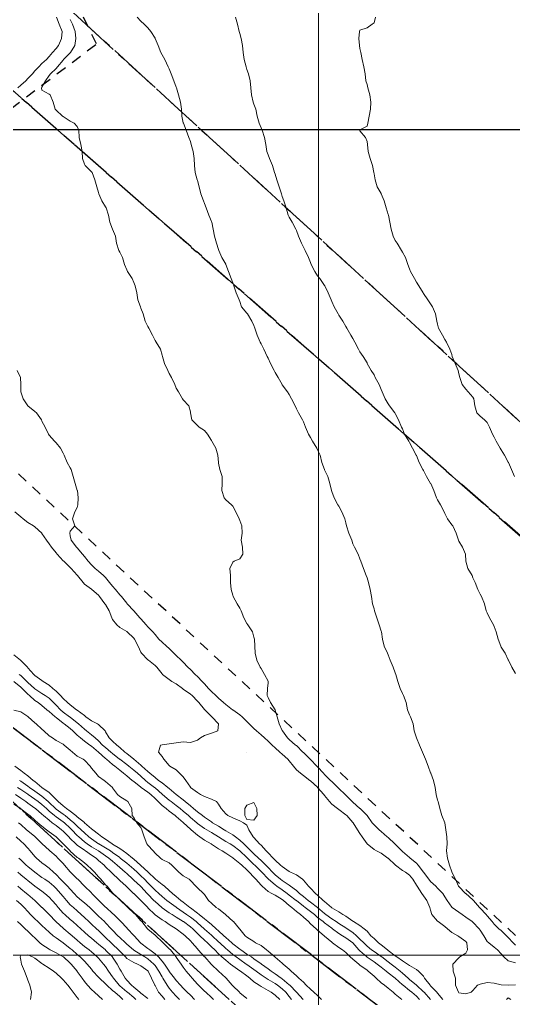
# Model space of a CAD drawing. Header units: centimetres. Extents: x 0 to 642158, y -847 to 649707.
# Drawn here: x 617145.7 to 617180.6, y 620684.3 to 620753.6 of the extents above; entities that cross this region are included whole.
import ezdxf

# ---------------------------------------------------------------- set-up
doc = ezdxf.new("R2010")
doc.units = ezdxf.units.CM
doc.header["$MEASUREMENT"] = 0
doc.linetypes.add('CENTERX2', pattern=[4, 2.5, -0.5, 0.5, -0.5])
doc.linetypes.add('JIS_02_0.7', pattern=[1.35, 0.75, -0.6])
for name, color, linetype, lineweight in [('MEV_grille', 254, 'Continuous', 9), ('WAL_parcellaire agricole', 7, 'JIS_02_0.7', 25), ('WAL_topographie 0.5', 253, 'Continuous', 20)]:
    doc.layers.add(name, color=color, linetype=linetype, lineweight=lineweight)
doc.layers.add('SPW_parcellaire cadastral', color=7, linetype='CENTERX2', lineweight=25, true_color=0xff0542)
picture_1 = doc.add_image_def('image2.png', size_in_pixel=(6614, 11023))

# ---------------------------------------------------------------- blocks, each defined once
blk = doc.blocks.new('*U114')
at = {"layer": 'MEV_grille', "transparency": 33554687}
blk.add_lwpolyline([(-1338.461, 0), (1338.461, 0)], dxfattribs=at)
blk = doc.blocks.new('*U115')
at = {"layer": 'MEV_grille', "color": 0, "linetype": 'ByBlock', "lineweight": -2, "transparency": 16777216}
blk.add_blockref('*U114', (0, -1700), dxfattribs=at)
blk = doc.blocks.new('*U112')
at = {"layer": 'MEV_grille', "transparency": 33554687}
blk.add_lwpolyline([(0, 1825.476), (0, -1825.476)], dxfattribs=at)
blk = doc.blocks.new('*U113')
at = {"layer": 'MEV_grille', "color": 0, "linetype": 'ByBlock', "lineweight": -2, "transparency": 16777216}
blk.add_blockref('*U112', (1800, 0), dxfattribs=at)

msp = doc.modelspace()

# ---------------------------------------------------------------- linework, layer by layer
at = {"layer": 'SPW_parcellaire cadastral'}
for points in [[(617213.247, 620695.675), (617147.503, 620755.863), (617140.812, 620770.786), (617130.163, 620792.958), (617170.734, 620812.237), (617213.247, 620695.675)], [(617217.936, 620684.727), (617113.467, 620776.394), (617107.5, 620781.763), (617113.219, 620784.546), (617147.503, 620755.863), (617213.247, 620695.675), (617217.936, 620684.727)], [(617217.936, 620684.727), (617224.042, 620668.783), (617227.571, 620662.238), (617230.328, 620651.574), (617236.821, 620625.726), (617205.491, 620657.481), (617188.586, 620670.429), (617140.892, 620706.757), (617125.502, 620737.105), (617121.302, 620757.889), (617114.541, 620770.236), (617113.467, 620776.394), (617217.936, 620684.727)], [(617082.838, 620766.859), (617087.463, 620770.389), (617107.011, 620742.951), (617121.344, 620726.604), (617140.892, 620706.757), (617188.586, 620670.429)], [(617082.838, 620766.859), (617087.915, 620758.877), (617126.08, 620714.089), (617140.94, 620702.104), (617180.2, 620666.244), (617198.721, 620649.645), (617202.743, 620647.528), (617211.738, 620638.85), (617219.57, 620629.325), (617224.544, 620619.8), (617242.443, 620568.633), (617131.683, 620480.394), (616973.114, 620705.004), (617082.838, 620766.859)], [(617180.2, 620666.244), (617140.94, 620702.104), (617126.08, 620714.089), (617087.915, 620758.877), (617082.838, 620766.859)]]:
    msp.add_lwpolyline(points, dxfattribs=at)
at = {"layer": 'WAL_parcellaire agricole'}
msp.add_lwpolyline([(617130.603, 620794.186), (617172.378, 620812.662), (617207.015, 620716.042), (617222.894, 620674.67), (617235.398, 620640.421), (617232.649, 620638.421), (617217.147, 620653.669), (617191.644, 620678.666), (617129.988, 620735.908), (617151.108, 620751.855), (617130.603, 620794.186)], dxfattribs=at)
at = {"layer": 'WAL_topographie 0.5'}
for points in [[(617148.273, 620753.75), (617148.47, 620753.25), (617148.676, 620752.75), (617148.639, 620752.25), (617148.407, 620751.75), (617148.25, 620751.546), (617148.003, 620751.25), (617147.75, 620750.964), (617147.56, 620750.75), (617147.25, 620750.463), (617147.026, 620750.25), (617146.75, 620749.961), (617146.571, 620749.75), (617146.25, 620749.419), (617146.114, 620749.25), (617145.75, 620748.942), (617145.544, 620748.75)], [(617149.25, 620753.596), (617149.42, 620753.25), (617149.586, 620752.75), (617149.638, 620752.25), (617149.58, 620751.75), (617149.272, 620751.25), (617149.25, 620751.226), (617148.776, 620750.75), (617148.75, 620750.717), (617148.35, 620750.25), (617148.25, 620750.127), (617147.85, 620749.75), (617147.75, 620749.614), (617147.499, 620749.25), (617147.25, 620748.797), (617147.21, 620748.75), (617147.25, 620748.589), (617147.75, 620748.304), (617147.823, 620748.25), (617148.043, 620747.75), (617148.187, 620747.25), (617148.25, 620747.176), (617148.71, 620746.75), (617148.75, 620746.726), (617149.25, 620746.39), (617149.53, 620746.25), (617149.75, 620746.011), (617149.857, 620745.75), (617149.887, 620745.25), (617149.991, 620744.75), (617150.099, 620744.25), (617150.125, 620743.75), (617150.25, 620743.344), (617150.298, 620743.25), (617150.75, 620742.813), (617150.798, 620742.75), (617150.99, 620742.25), (617151.125, 620741.75), (617151.25, 620741.35), (617151.281, 620741.25), (617151.495, 620740.75), (617151.75, 620740.331), (617151.792, 620740.25), (617151.963, 620739.75), (617152.041, 620739.25), (617152.25, 620738.75), (617152.25, 620738.75), (617152.444, 620738.25), (617152.53, 620737.75), (617152.693, 620737.25), (617152.75, 620737.119), (617152.939, 620736.75), (617153.08, 620736.25), (617153.25, 620735.869), (617153.308, 620735.75), (617153.62, 620735.25), (617153.75, 620734.977), (617153.854, 620734.75), (617153.964, 620734.25), (617154.042, 620733.75), (617154.224, 620733.25), (617154.25, 620733.167), (617154.406, 620732.75), (617154.558, 620732.25), (617154.75, 620731.855), (617154.811, 620731.75), (617155.067, 620731.25), (617155.25, 620730.87), (617155.323, 620730.75), (617155.645, 620730.25), (617155.75, 620729.841), (617155.775, 620729.75), (617155.91, 620729.25), (617156.15, 620728.75), (617156.25, 620728.55), (617156.417, 620728.25), (617156.652, 620727.75), (617156.75, 620727.5), (617156.917, 620727.25), (617157.202, 620726.75), (617157.25, 620726.667), (617157.635, 620726.25), (617157.75, 620725.821), (617157.766, 620725.75), (617157.855, 620725.25), (617158.25, 620724.855), (617158.383, 620724.75), (617158.75, 620724.511), (617158.957, 620724.25), (617159.25, 620723.803), (617159.277, 620723.75), (617159.544, 620723.25), (617159.685, 620722.75), (617159.731, 620722.25), (617159.75, 620722.194), (617159.845, 620721.75), (617160.009, 620721.25), (617160.011, 620720.75), (617159.972, 620720.25), (617160.136, 620719.75), (617160.25, 620719.59), (617160.655, 620719.25), (617160.75, 620719.145), (617160.971, 620718.75), (617161.208, 620718.25), (617161.25, 620718.143), (617161.399, 620717.75), (617161.427, 620717.25), (617161.347, 620716.75), (617161.433, 620716.25), (617161.462, 620715.75), (617161.25, 620715.432), (617160.85, 620715.25), (617160.75, 620715.187), (617160.544, 620714.75), (617160.593, 620714.25), (617160.6, 620713.75), (617160.637, 620713.25), (617160.75, 620712.85), (617160.788, 620712.75), (617161.053, 620712.25), (617161.25, 620711.938), (617161.346, 620711.75), (617161.538, 620711.25), (617161.75, 620710.843), (617161.806, 620710.75), (617162.138, 620710.25), (617162.25, 620709.875), (617162.283, 620709.75), (617162.304, 620709.25), (617162.324, 620708.75), (617162.453, 620708.25), (617162.689, 620707.75), (617162.75, 620707.655), (617162.986, 620707.25), (617163.25, 620706.775), (617163.263, 620706.75), (617163.25, 620706.65), (617163.2, 620706.25), (617163.175, 620705.75), (617163.25, 620705.619), (617163.41, 620705.25), (617163.739, 620704.75), (617163.75, 620704.717), (617163.89, 620704.25), (617164.028, 620703.75), (617164.25, 620703.288), (617164.263, 620703.25), (617164.617, 620702.75), (617164.75, 620702.635), (617165.199, 620702.25), (617165.25, 620702.212), (617165.712, 620701.75), (617165.75, 620701.712), (617166.219, 620701.25), (617166.25, 620701.224), (617166.698, 620700.75), (617166.75, 620700.697), (617167.165, 620700.25), (617167.25, 620700.174), (617167.674, 620699.75), (617167.75, 620699.675), (617168.179, 620699.25), (617168.25, 620699.179), (617168.698, 620698.75), (617168.75, 620698.703), (617169.203, 620698.25), (617169.25, 620698.209), (617169.75, 620697.768), (617169.77, 620697.75), (617170.25, 620697.257), (617170.255, 620697.25), (617170.623, 620696.75), (617170.75, 620696.597), (617171.111, 620696.25), (617171.25, 620696.133), (617171.686, 620695.75), (617171.75, 620695.695), (617172.227, 620695.25), (617172.25, 620695.229), (617172.723, 620694.75), (617172.75, 620694.724), (617173.25, 620694.297), (617173.305, 620694.25), (617173.75, 620693.883), (617173.871, 620693.75), (617174.25, 620693.262), (617174.259, 620693.25), (617174.62, 620692.75), (617174.75, 620692.584), (617175.121, 620692.25), (617175.25, 620692.127), (617175.605, 620691.75), (617175.75, 620691.515), (617175.922, 620691.25), (617176.25, 620690.767), (617176.27, 620690.75), (617176.75, 620690.411), (617176.98, 620690.25), (617177.25, 620690.071), (617177.683, 620689.75), (617177.75, 620689.702), (617178.179, 620689.25), (617178.25, 620689.153), (617178.507, 620688.75), (617178.75, 620688.356), (617178.873, 620688.25), (617179.25, 620687.937), (617179.473, 620687.75), (617179.75, 620687.463), (617179.926, 620687.25), (617180.25, 620686.97), (617180.75, 620686.84)], [(617153.99, 620753.75), (617154.25, 620753.472), (617154.477, 620753.25), (617154.75, 620752.995), (617154.942, 620752.75), (617155.25, 620752.276), (617155.265, 620752.25), (617155.479, 620751.75), (617155.659, 620751.25), (617155.75, 620751.083), (617155.932, 620750.75), (617156.19, 620750.25), (617156.25, 620750.103), (617156.386, 620749.75), (617156.579, 620749.25), (617156.75, 620748.797), (617156.765, 620748.75), (617156.905, 620748.25), (617157.052, 620747.75), (617157.129, 620747.25), (617157.157, 620746.75), (617157.25, 620746.279), (617157.256, 620746.25), (617157.448, 620745.75), (617157.635, 620745.25), (617157.75, 620744.964), (617157.802, 620744.75), (617157.956, 620744.25), (617158.026, 620743.75), (617158.038, 620743.25), (617158.101, 620742.75), (617158.234, 620742.25), (617158.25, 620742.202), (617158.369, 620741.75), (617158.484, 620741.25), (617158.676, 620740.75), (617158.75, 620740.573), (617158.866, 620740.25), (617159.056, 620739.75), (617159.25, 620739.298), (617159.269, 620739.25), (617159.355, 620738.75), (617159.447, 620738.25), (617159.595, 620737.75), (617159.75, 620737.31), (617159.77, 620737.25), (617159.986, 620736.75), (617160.25, 620736.275), (617160.263, 620736.25), (617160.443, 620735.75), (617160.648, 620735.25), (617160.75, 620734.964), (617160.826, 620734.75), (617160.985, 620734.25), (617161.205, 620733.75), (617161.25, 620733.625), (617161.372, 620733.25), (617161.75, 620732.81), (617161.786, 620732.75), (617162.099, 620732.25), (617162.25, 620731.927), (617162.316, 620731.75), (617162.488, 620731.25), (617162.694, 620730.75), (617162.75, 620730.639), (617162.95, 620730.25), (617163.19, 620729.75), (617163.25, 620729.632), (617163.421, 620729.25), (617163.67, 620728.75), (617163.75, 620728.615), (617163.958, 620728.25), (617164.244, 620727.75), (617164.25, 620727.74), (617164.623, 620727.25), (617164.75, 620727.05), (617164.906, 620726.75), (617165.163, 620726.25), (617165.25, 620726.04), (617165.391, 620725.75), (617165.677, 620725.25), (617165.75, 620725.107), (617165.899, 620724.75), (617166.105, 620724.25), (617166.25, 620724), (617166.389, 620723.75), (617166.688, 620723.25), (617166.75, 620723.128), (617166.925, 620722.75), (617167.054, 620722.25), (617167.235, 620721.75), (617167.25, 620721.713), (617167.469, 620721.25), (617167.627, 620720.75), (617167.728, 620720.25), (617167.75, 620720.185), (617167.917, 620719.75), (617168.197, 620719.25), (617168.25, 620719.15), (617168.459, 620718.75), (617168.682, 620718.25), (617168.75, 620717.969), (617168.806, 620717.75), (617168.968, 620717.25), (617169.17, 620716.75), (617169.25, 620716.485), (617169.361, 620716.25), (617169.617, 620715.75), (617169.75, 620715.417), (617169.805, 620715.25), (617169.992, 620714.75), (617170.194, 620714.25), (617170.25, 620714.075), (617170.36, 620713.75), (617170.479, 620713.25), (617170.561, 620712.75), (617170.633, 620712.25), (617170.75, 620711.875), (617170.786, 620711.75), (617170.949, 620711.25), (617171.108, 620710.75), (617171.25, 620710.298), (617171.265, 620710.25), (617171.345, 620709.75), (617171.474, 620709.25), (617171.699, 620708.75), (617171.75, 620708.635), (617171.893, 620708.25), (617172.094, 620707.75), (617172.25, 620707.354), (617172.285, 620707.25), (617172.421, 620706.75), (617172.59, 620706.25), (617172.75, 620705.891), (617172.823, 620705.75), (617173.015, 620705.25), (617173.118, 620704.75), (617173.25, 620704.393), (617173.318, 620704.25), (617173.505, 620703.75), (617173.594, 620703.25), (617173.75, 620702.75), (617173.75, 620702.75), (617173.971, 620702.25), (617174.179, 620701.75), (617174.25, 620701.583), (617174.39, 620701.25), (617174.574, 620700.75), (617174.75, 620700.275), (617174.759, 620700.25), (617174.946, 620699.75), (617175.07, 620699.25), (617175.148, 620698.75), (617175.25, 620698.344), (617175.275, 620698.25), (617175.409, 620697.75), (617175.55, 620697.25), (617175.75, 620696.75), (617175.75, 620696.75), (617175.835, 620696.25), (617175.891, 620695.75), (617175.913, 620695.25), (617175.883, 620694.75), (617175.957, 620694.25), (617176.083, 620693.75), (617176.25, 620693.275), (617176.262, 620693.25), (617176.518, 620692.75), (617176.733, 620692.25), (617176.75, 620692.23), (617177.23, 620691.75), (617177.25, 620691.736), (617177.75, 620691.293), (617177.783, 620691.25), (617178.199, 620690.75), (617178.25, 620690.701), (617178.678, 620690.25), (617178.75, 620690.171), (617179.114, 620689.75), (617179.25, 620689.583), (617179.577, 620689.25), (617179.75, 620689.114), (617180.133, 620688.75), (617180.25, 620688.633), (617180.593, 620688.25), (617180.75, 620688.092)], [(617160.934, 620753.75), (617161.083, 620753.25), (617161.212, 620752.75), (617161.25, 620752.592), (617161.348, 620752.25), (617161.437, 620751.75), (617161.482, 620751.25), (617161.556, 620750.75), (617161.689, 620750.25), (617161.75, 620750.054), (617161.856, 620749.75), (617161.975, 620749.25), (617162.024, 620748.75), (617162.071, 620748.25), (617162.203, 620747.75), (617162.25, 620747.605), (617162.376, 620747.25), (617162.482, 620746.75), (617162.62, 620746.25), (617162.75, 620745.921), (617162.825, 620745.75), (617162.997, 620745.25), (617163.087, 620744.75), (617163.169, 620744.25), (617163.25, 620744.008), (617163.346, 620743.75), (617163.552, 620743.25), (617163.709, 620742.75), (617163.75, 620742.632), (617163.875, 620742.25), (617164.04, 620741.75), (617164.191, 620741.25), (617164.25, 620741.074), (617164.368, 620740.75), (617164.526, 620740.25), (617164.68, 620739.75), (617164.75, 620739.604), (617164.943, 620739.25), (617165.205, 620738.75), (617165.25, 620738.65), (617165.411, 620738.25), (617165.617, 620737.75), (617165.75, 620737.472), (617165.862, 620737.25), (617166.099, 620736.75), (617166.25, 620736.382), (617166.31, 620736.25), (617166.555, 620735.75), (617166.75, 620735.448), (617166.912, 620735.25), (617167.25, 620734.772), (617167.263, 620734.75), (617167.51, 620734.25), (617167.705, 620733.75), (617167.75, 620733.637), (617167.921, 620733.25), (617168.201, 620732.75), (617168.25, 620732.667), (617168.537, 620732.25), (617168.75, 620731.868), (617168.812, 620731.75), (617169.117, 620731.25), (617169.25, 620731.007), (617169.384, 620730.75), (617169.642, 620730.25), (617169.75, 620730.066), (617169.985, 620729.75), (617170.25, 620729.285), (617170.269, 620729.25), (617170.556, 620728.75), (617170.75, 620728.433), (617170.836, 620728.25), (617171.1, 620727.75), (617171.25, 620727.404), (617171.316, 620727.25), (617171.533, 620726.75), (617171.75, 620726.391), (617171.842, 620726.25), (617172.212, 620725.75), (617172.25, 620725.7), (617172.471, 620725.25), (617172.684, 620724.75), (617172.75, 620724.621), (617172.912, 620724.25), (617173.207, 620723.75), (617173.25, 620723.667), (617173.458, 620723.25), (617173.74, 620722.75), (617173.75, 620722.731), (617173.945, 620722.25), (617174.208, 620721.75), (617174.25, 620721.686), (617174.465, 620721.25), (617174.75, 620720.761), (617174.756, 620720.75), (617174.975, 620720.25), (617175.167, 620719.75), (617175.25, 620719.602), (617175.449, 620719.25), (617175.699, 620718.75), (617175.75, 620718.639), (617175.937, 620718.25), (617176.25, 620717.838), (617176.315, 620717.75), (617176.551, 620717.25), (617176.717, 620716.75), (617176.75, 620716.676), (617177.014, 620716.25), (617177.224, 620715.75), (617177.25, 620715.25), (617177.25, 620715.25), (617177.394, 620714.75), (617177.684, 620714.25), (617177.75, 620714.076), (617177.894, 620713.75), (617178.095, 620713.25), (617178.25, 620712.923), (617178.346, 620712.75), (617178.574, 620712.25), (617178.693, 620711.75), (617178.75, 620711.591), (617178.913, 620711.25), (617179.2, 620710.75), (617179.25, 620710.625), (617179.394, 620710.25), (617179.542, 620709.75), (617179.714, 620709.25), (617179.75, 620709.184), (617180.02, 620708.75), (617180.25, 620708.283), (617180.268, 620708.25), (617180.509, 620707.75), (617180.75, 620707.302)], [(617170.841, 620753.75), (617170.75, 620753.35), (617170.607, 620753.25), (617170.25, 620753), (617169.75, 620752.833), (617169.728, 620752.75), (617169.683, 620752.25), (617169.716, 620751.75), (617169.75, 620751.528), (617169.807, 620751.25), (617169.9, 620750.75), (617170.024, 620750.25), (617170.115, 620749.75), (617170.177, 620749.25), (617170.25, 620748.977), (617170.303, 620748.75), (617170.458, 620748.25), (617170.524, 620747.75), (617170.495, 620747.25), (617170.406, 620746.75), (617170.306, 620746.25), (617170.25, 620746.05), (617169.75, 620745.783), (617169.734, 620745.75), (617169.75, 620745.708), (617170.143, 620745.25), (617170.25, 620744.95), (617170.279, 620744.75), (617170.326, 620744.25), (617170.484, 620743.75), (617170.631, 620743.25), (617170.739, 620742.75), (617170.75, 620742.679), (617170.831, 620742.25), (617170.966, 620741.75), (617171.25, 620741.273), (617171.26, 620741.25), (617171.464, 620740.75), (617171.615, 620740.25), (617171.75, 620739.783), (617171.761, 620739.75), (617171.869, 620739.25), (617171.948, 620738.75), (617172.1, 620738.25), (617172.25, 620737.94), (617172.375, 620737.75), (617172.694, 620737.25), (617172.75, 620737.136), (617172.968, 620736.75), (617173.132, 620736.25), (617173.25, 620735.954), (617173.337, 620735.75), (617173.607, 620735.25), (617173.75, 620734.993), (617173.91, 620734.75), (617174.221, 620734.25), (617174.25, 620734.209), (617174.554, 620733.75), (617174.75, 620733.475), (617174.879, 620733.25), (617175.086, 620732.75), (617175.198, 620732.25), (617175.25, 620732.031), (617175.314, 620731.75), (617175.589, 620731.25), (617175.75, 620730.94), (617175.872, 620730.75), (617176.11, 620730.25), (617176.25, 620729.875), (617176.288, 620729.75), (617176.492, 620729.25), (617176.7, 620728.75), (617176.75, 620728.516), (617176.818, 620728.25), (617176.987, 620727.75), (617177.25, 620727.424), (617177.42, 620727.25), (617177.75, 620726.853), (617177.807, 620726.75), (617177.877, 620726.25), (617178.022, 620725.75), (617178.25, 620725.531), (617178.571, 620725.25), (617178.75, 620725.062), (617178.926, 620724.75), (617179.127, 620724.25), (617179.25, 620724.039), (617179.391, 620723.75), (617179.674, 620723.25), (617179.75, 620723.128), (617179.971, 620722.75), (617180.25, 620722.272), (617180.262, 620722.25), (617180.467, 620721.75), (617180.685, 620721.25)], [(617145.5, 620728.75), (617145.726, 620728.25), (617145.75, 620727.75), (617145.75, 620727.75), (617145.75, 620727.25), (617145.912, 620726.75), (617146.25, 620726.25), (617146.25, 620726.25), (617146.75, 620725.845), (617146.85, 620725.75), (617147.216, 620725.25), (617147.25, 620725.171), (617147.479, 620724.75), (617147.699, 620724.25), (617147.75, 620724.179), (617148.125, 620723.75), (617148.25, 620723.632), (617148.567, 620723.25), (617148.75, 620722.909), (617148.82, 620722.75), (617149.034, 620722.25), (617149.25, 620721.87), (617149.309, 620721.75), (617149.445, 620721.25), (617149.594, 620720.75), (617149.75, 620720.269), (617149.757, 620720.25), (617149.817, 620719.75), (617149.798, 620719.25), (617149.75, 620719.05), (617149.583, 620718.75), (617149.404, 620718.25), (617149.574, 620717.75), (617149.25, 620717.383), (617149.218, 620717.25), (617149.25, 620717.05), (617149.314, 620716.75), (617149.702, 620716.25), (617149.75, 620716.193), (617150.108, 620715.75), (617150.25, 620715.582), (617150.526, 620715.25), (617150.75, 620714.991), (617151.004, 620714.75), (617151.25, 620714.561), (617151.596, 620714.25), (617151.75, 620714.098), (617152.029, 620713.75), (617152.25, 620713.496), (617152.455, 620713.25), (617152.75, 620712.885), (617152.867, 620712.75), (617153.25, 620712.293), (617153.287, 620712.25), (617153.745, 620711.75), (617153.75, 620711.745), (617154.175, 620711.25), (617154.25, 620711.169), (617154.628, 620710.75), (617154.75, 620710.621), (617155.1, 620710.25), (617155.25, 620710.061), (617155.524, 620709.75), (617155.75, 620709.523), (617156.063, 620709.25), (617156.25, 620709.078), (617156.587, 620708.75), (617156.75, 620708.584), (617157.095, 620708.25), (617157.25, 620708.103), (617157.582, 620707.75), (617157.75, 620707.589), (617158.087, 620707.25), (617158.25, 620707.094), (617158.575, 620706.75), (617158.75, 620706.569), (617159.032, 620706.25), (617159.25, 620706.033), (617159.555, 620705.75), (617159.75, 620705.566), (617160.102, 620705.25), (617160.25, 620705.121), (617160.743, 620704.75), (617160.75, 620704.746), (617161.25, 620704.387), (617161.406, 620704.25), (617161.75, 620703.919), (617161.913, 620703.75), (617162.25, 620703.407), (617162.428, 620703.25), (617162.75, 620702.972), (617163.003, 620702.75), (617163.25, 620702.522), (617163.544, 620702.25), (617163.75, 620702.048), (617164.092, 620701.75), (617164.25, 620701.601), (617164.641, 620701.25), (617164.75, 620701.119), (617165.052, 620700.75), (617165.25, 620700.496), (617165.537, 620700.25), (617165.75, 620700.098), (617166.194, 620699.75), (617166.25, 620699.706), (617166.75, 620699.255), (617166.756, 620699.25), (617167.197, 620698.75), (617167.25, 620698.675), (617167.589, 620698.25), (617167.75, 620698.065), (617168.167, 620697.75), (617168.25, 620697.691), (617168.75, 620697.315), (617168.823, 620697.25), (617169.25, 620696.769), (617169.264, 620696.75), (617169.575, 620696.25), (617169.75, 620695.995), (617169.918, 620695.75), (617170.25, 620695.253), (617170.253, 620695.25), (617170.75, 620694.864), (617170.932, 620694.75), (617171.25, 620694.592), (617171.732, 620694.25), (617171.75, 620694.237), (617172.25, 620693.766), (617172.269, 620693.75), (617172.75, 620693.369), (617172.968, 620693.25), (617173.25, 620693.039), (617173.486, 620692.75), (617173.75, 620692.331), (617173.791, 620692.25), (617174.124, 620691.75), (617174.25, 620691.583), (617174.482, 620691.25), (617174.698, 620690.75), (617174.75, 620690.559), (617174.83, 620690.25), (617175.25, 620689.791), (617175.293, 620689.75), (617175.75, 620689.407), (617175.957, 620689.25), (617176.25, 620688.971), (617176.672, 620688.75), (617176.75, 620688.697), (617177.25, 620688.34), (617177.317, 620688.25), (617177.362, 620687.75), (617177.25, 620687.514), (617176.828, 620687.25), (617176.75, 620687.198), (617176.314, 620686.75), (617176.339, 620686.25), (617176.504, 620685.75), (617176.519, 620685.25), (617176.715, 620684.75), (617176.75, 620684.717), (617177.25, 620684.641), (617177.625, 620684.75), (617177.75, 620684.88), (617178.062, 620685.25), (617178.25, 620685.32), (617178.75, 620685.437), (617179.25, 620685.401), (617179.75, 620685.28), (617180.25, 620685.267), (617180.75, 620685.27)], [(617145.321, 620718.75), (617145.75, 620718.394), (617145.917, 620718.25), (617146.25, 620718.005), (617146.65, 620717.75), (617146.75, 620717.688), (617147.23, 620717.25), (617147.25, 620717.223), (617147.578, 620716.75), (617147.75, 620716.484), (617147.929, 620716.25), (617148.25, 620715.841), (617148.327, 620715.75), (617148.75, 620715.287), (617148.785, 620715.25), (617149.25, 620714.816), (617149.31, 620714.75), (617149.75, 620714.257), (617149.756, 620714.25), (617150.155, 620713.75), (617150.25, 620713.638), (617150.75, 620713.271), (617150.776, 620713.25), (617151.25, 620712.843), (617151.331, 620712.75), (617151.703, 620712.25), (617151.75, 620712.182), (617152.003, 620711.75), (617152.192, 620711.25), (617152.25, 620711.127), (617152.543, 620710.75), (617152.75, 620710.573), (617153.25, 620710.272), (617153.278, 620710.25), (617153.75, 620709.816), (617153.806, 620709.75), (617154.046, 620709.25), (617154.25, 620708.81), (617154.28, 620708.75), (617154.75, 620708.272), (617154.782, 620708.25), (617155.25, 620707.884), (617155.373, 620707.75), (617155.75, 620707.279), (617155.774, 620707.25), (617156.25, 620706.88), (617156.432, 620706.75), (617156.75, 620706.571), (617157.196, 620706.25), (617157.25, 620706.209), (617157.75, 620705.854), (617157.884, 620705.75), (617158.25, 620705.361), (617158.357, 620705.25), (617158.75, 620704.763), (617158.763, 620704.75), (617159.25, 620704.263), (617159.264, 620704.25), (617159.738, 620703.75), (617159.682, 620703.25), (617159.25, 620703.087), (617158.75, 620702.932), (617158.458, 620702.75), (617158.25, 620702.6), (617157.75, 620702.42), (617157.25, 620702.483), (617156.75, 620702.395), (617156.25, 620702.328), (617155.75, 620702.273), (617155.625, 620702.25), (617155.495, 620701.75), (617155.75, 620701.445), (617155.881, 620701.25), (617156.25, 620700.8), (617156.302, 620700.75), (617156.75, 620700.5), (617156.984, 620700.25), (617157.25, 620699.992), (617157.431, 620699.75), (617157.75, 620699.256), (617157.755, 620699.25), (617158.25, 620698.89), (617158.465, 620698.75), (617158.75, 620698.596), (617159.25, 620698.412), (617159.591, 620698.25), (617159.75, 620698.069), (617159.928, 620697.75), (617160.25, 620697.369), (617160.398, 620697.25), (617160.75, 620697.103), (617161.25, 620696.877), (617161.5, 620696.75), (617161.75, 620696.571), (617161.881, 620696.25), (617162.204, 620695.75), (617162.25, 620695.696), (617162.645, 620695.25), (617162.75, 620695.151), (617163.12, 620694.75), (617163.25, 620694.628), (617163.609, 620694.25), (617163.75, 620694.105), (617164.135, 620693.75), (617164.25, 620693.647), (617164.75, 620693.296), (617164.839, 620693.25), (617165.25, 620693.061), (617165.679, 620692.75), (617165.75, 620692.686), (617166.105, 620692.25), (617166.25, 620692.113), (617166.6, 620691.75), (617166.75, 620691.627), (617167.15, 620691.25), (617167.25, 620691.165), (617167.728, 620690.75), (617167.75, 620690.733), (617168.25, 620690.452), (617168.545, 620690.25), (617168.75, 620690.144), (617169.25, 620689.784), (617169.298, 620689.75), (617169.75, 620689.469), (617170.049, 620689.25), (617170.25, 620689.069), (617170.532, 620688.75), (617170.75, 620688.549), (617171.064, 620688.25), (617171.25, 620688.12), (617171.705, 620687.75), (617171.75, 620687.716), (617172.25, 620687.333), (617172.368, 620687.25), (617172.75, 620686.983), (617173.117, 620686.75), (617173.25, 620686.658), (617173.75, 620686.354), (617173.892, 620686.25), (617174.25, 620685.89), (617174.32, 620685.75), (617174.712, 620685.25), (617174.75, 620685.21), (617175.187, 620684.75), (617175.25, 620684.68), (617175.608, 620684.25)], [(617145.25, 620708.619), (617145.727, 620708.25), (617145.75, 620708.234), (617146.22, 620707.75), (617146.25, 620707.717), (617146.67, 620707.25), (617146.75, 620707.174), (617147.25, 620706.811), (617147.327, 620706.75), (617147.75, 620706.487), (617148.008, 620706.25), (617148.25, 620706.053), (617148.567, 620705.75), (617148.75, 620705.551), (617149.062, 620705.25), (617149.25, 620705.091), (617149.698, 620704.75), (617149.75, 620704.716), (617150.25, 620704.336), (617150.36, 620704.25), (617150.75, 620703.954), (617151.18, 620703.75), (617151.25, 620703.711), (617151.709, 620703.25), (617151.75, 620703.193), (617151.999, 620702.75), (617152.25, 620702.512), (617152.537, 620702.25), (617152.75, 620702.078), (617153.112, 620701.75), (617153.25, 620701.646), (617153.744, 620701.25), (617153.75, 620701.245), (617154.25, 620700.817), (617154.324, 620700.75), (617154.75, 620700.379), (617154.893, 620700.25), (617155.25, 620699.946), (617155.506, 620699.75), (617155.75, 620699.573), (617156.152, 620699.25), (617156.25, 620699.166), (617156.75, 620698.754), (617156.754, 620698.75), (617157.25, 620698.366), (617157.387, 620698.25), (617157.75, 620697.934), (617157.96, 620697.75), (617158.25, 620697.51), (617158.602, 620697.25), (617158.75, 620697.146), (617159.25, 620696.806), (617159.326, 620696.75), (617159.75, 620696.496), (617160.142, 620696.25), (617160.25, 620696.184), (617160.75, 620695.888), (617160.938, 620695.75), (617161.25, 620695.526), (617161.532, 620695.25), (617161.75, 620695.042), (617162.038, 620694.75), (617162.25, 620694.542), (617162.569, 620694.25), (617162.75, 620694.082), (617163.092, 620693.75), (617163.25, 620693.586), (617163.571, 620693.25), (617163.75, 620693.072), (617164.128, 620692.75), (617164.25, 620692.66), (617164.75, 620692.322), (617164.847, 620692.25), (617165.25, 620691.952), (617165.477, 620691.75), (617165.75, 620691.531), (617166.095, 620691.25), (617166.25, 620691.137), (617166.743, 620690.75), (617166.75, 620690.744), (617167.25, 620690.332), (617167.348, 620690.25), (617167.75, 620689.952), (617168.059, 620689.75), (617168.25, 620689.62), (617168.75, 620689.314), (617168.844, 620689.25), (617169.25, 620688.98), (617169.518, 620688.75), (617169.75, 620688.522), (617170.015, 620688.25), (617170.25, 620688.006), (617170.577, 620687.75), (617170.75, 620687.63), (617171.25, 620687.293), (617171.306, 620687.25), (617171.75, 620686.914), (617171.954, 620686.75), (617172.25, 620686.518), (617172.587, 620686.25), (617172.75, 620686.111), (617173.156, 620685.75), (617173.25, 620685.667), (617173.75, 620685.251), (617173.751, 620685.25), (617174.25, 620684.788), (617174.286, 620684.75), (617174.732, 620684.25)], [(617145.628, 620707.25), (617145.75, 620707.157), (617146.166, 620706.75), (617146.25, 620706.667), (617146.721, 620706.25), (617146.75, 620706.224), (617147.25, 620705.905), (617147.486, 620705.75), (617147.75, 620705.562), (617148.075, 620705.25), (617148.25, 620705.069), (617148.554, 620704.75), (617148.75, 620704.578), (617149.195, 620704.25), (617149.25, 620704.211), (617149.75, 620703.83), (617149.841, 620703.75), (617150.25, 620703.378), (617150.408, 620703.25), (617150.75, 620702.976), (617151.004, 620702.75), (617151.25, 620702.537), (617151.539, 620702.25), (617151.75, 620702.064), (617152.126, 620701.75), (617152.25, 620701.643), (617152.735, 620701.25), (617152.75, 620701.238), (617153.25, 620700.87), (617153.403, 620700.75), (617153.75, 620700.475), (617154.013, 620700.25), (617154.25, 620700.045), (617154.574, 620699.75), (617154.75, 620699.605), (617155.214, 620699.25), (617155.25, 620699.222), (617155.75, 620698.778), (617155.781, 620698.75), (617156.25, 620698.349), (617156.382, 620698.25), (617156.75, 620697.978), (617157.026, 620697.75), (617157.25, 620697.561), (617157.606, 620697.25), (617157.75, 620697.125), (617158.201, 620696.75), (617158.25, 620696.706), (617158.75, 620696.345), (617158.907, 620696.25), (617159.25, 620696.05), (617159.75, 620695.751), (617159.751, 620695.75), (617160.25, 620695.432), (617160.557, 620695.25), (617160.75, 620695.128), (617161.25, 620694.752), (617161.252, 620694.75), (617161.75, 620694.292), (617161.793, 620694.25), (617162.25, 620693.801), (617162.305, 620693.75), (617162.75, 620693.298), (617162.796, 620693.25), (617163.25, 620692.775), (617163.275, 620692.75), (617163.75, 620692.347), (617163.88, 620692.25), (617164.25, 620692.004), (617164.602, 620691.75), (617164.75, 620691.635), (617165.234, 620691.25), (617165.25, 620691.237), (617165.75, 620690.85), (617165.884, 620690.75), (617166.25, 620690.466), (617166.525, 620690.25), (617166.75, 620690.054), (617167.138, 620689.75), (617167.25, 620689.657), (617167.75, 620689.282), (617167.798, 620689.25), (617168.25, 620688.909), (617168.521, 620688.75), (617168.75, 620688.608), (617169.25, 620688.25), (617169.25, 620688.25), (617169.683, 620687.75), (617169.75, 620687.678), (617170.229, 620687.25), (617170.25, 620687.234), (617170.75, 620686.896), (617170.962, 620686.75), (617171.25, 620686.528), (617171.614, 620686.25), (617171.75, 620686.138), (617172.244, 620685.75), (617172.25, 620685.745), (617172.75, 620685.291), (617172.797, 620685.25), (617173.25, 620684.888), (617173.427, 620684.75), (617173.75, 620684.471), (617173.957, 620684.25)], [(617145.255, 620706.75), (617145.75, 620706.353), (617145.855, 620706.25), (617146.25, 620705.846), (617146.358, 620705.75), (617146.75, 620705.409), (617146.984, 620705.25), (617147.25, 620705.037), (617147.59, 620704.75), (617147.75, 620704.616), (617148.173, 620704.25), (617148.25, 620704.187), (617148.75, 620703.8), (617148.821, 620703.75), (617149.25, 620703.41), (617149.433, 620703.25), (617149.75, 620702.952), (617149.98, 620702.75), (617150.25, 620702.527), (617150.632, 620702.25), (617150.75, 620702.163), (617151.239, 620701.75), (617151.25, 620701.74), (617151.75, 620701.298), (617151.806, 620701.25), (617152.25, 620700.866), (617152.4, 620700.75), (617152.75, 620700.461), (617153.025, 620700.25), (617153.25, 620700.057), (617153.64, 620699.75), (617153.75, 620699.659), (617154.25, 620699.262), (617154.265, 620699.25), (617154.75, 620698.905), (617154.956, 620698.75), (617155.25, 620698.474), (617155.469, 620698.25), (617155.75, 620697.973), (617156.039, 620697.75), (617156.25, 620697.578), (617156.676, 620697.25), (617156.75, 620697.184), (617157.25, 620696.759), (617157.261, 620696.75), (617157.75, 620696.304), (617157.812, 620696.25), (617158.25, 620695.868), (617158.426, 620695.75), (617158.75, 620695.516), (617159.21, 620695.25), (617159.25, 620695.224), (617159.75, 620694.902), (617160.006, 620694.75), (617160.25, 620694.588), (617160.75, 620694.263), (617160.767, 620694.25), (617161.25, 620693.869), (617161.383, 620693.75), (617161.75, 620693.419), (617161.919, 620693.25), (617162.25, 620692.901), (617162.385, 620692.75), (617162.75, 620692.329), (617162.831, 620692.25), (617163.25, 620691.894), (617163.515, 620691.75), (617163.75, 620691.628), (617164.25, 620691.323), (617164.346, 620691.25), (617164.75, 620690.899), (617164.938, 620690.75), (617165.25, 620690.476), (617165.548, 620690.25), (617165.75, 620690.067), (617166.105, 620689.75), (617166.25, 620689.605), (617166.641, 620689.25), (617166.75, 620689.146), (617167.221, 620688.75), (617167.25, 620688.722), (617167.75, 620688.296), (617167.818, 620688.25), (617168.25, 620687.926), (617168.523, 620687.75), (617168.75, 620687.561), (617169.066, 620687.25), (617169.25, 620687.084), (617169.662, 620686.75), (617169.75, 620686.677), (617170.25, 620686.312), (617170.339, 620686.25), (617170.75, 620685.881), (617170.906, 620685.75), (617171.25, 620685.428), (617171.478, 620685.25), (617171.75, 620685.035), (617172.105, 620684.75), (617172.25, 620684.625), (617172.725, 620684.25)], [(617145.25, 620704.715), (617145.75, 620704.599), (617146.25, 620704.26), (617146.261, 620704.25), (617146.75, 620703.81), (617146.835, 620703.75), (617147.25, 620703.367), (617147.388, 620703.25), (617147.75, 620702.899), (617147.983, 620702.75), (617148.25, 620702.576), (617148.75, 620702.305), (617148.82, 620702.25), (617149.25, 620701.873), (617149.402, 620701.75), (617149.75, 620701.464), (617150.157, 620701.25), (617150.25, 620701.179), (617150.662, 620700.75), (617150.75, 620700.615), (617151.052, 620700.25), (617151.25, 620700.014), (617151.65, 620699.75), (617151.75, 620699.658), (617152.234, 620699.25), (617152.25, 620699.208), (617152.594, 620698.75), (617152.75, 620698.611), (617153.25, 620698.302), (617153.328, 620698.25), (617153.617, 620697.75), (617153.625, 620697.25), (617153.75, 620697.114), (617153.972, 620696.75), (617154.25, 620696.417), (617154.318, 620696.25), (617154.481, 620695.75), (617154.669, 620695.25), (617154.75, 620695.154), (617155.112, 620694.75), (617155.25, 620694.606), (617155.627, 620694.25), (617155.75, 620694.148), (617156.25, 620693.913), (617156.439, 620693.75), (617156.75, 620693.431), (617156.931, 620693.25), (617157.25, 620693), (617157.661, 620692.75), (617157.75, 620692.669), (617158.144, 620692.25), (617158.25, 620692.15), (617158.674, 620691.75), (617158.75, 620691.681), (617159.037, 620691.25), (617159.25, 620691.058), (617159.58, 620690.75), (617159.75, 620690.656), (617160.232, 620690.25), (617160.25, 620690.236), (617160.75, 620689.791), (617160.792, 620689.75), (617161.221, 620689.25), (617161.25, 620689.218), (617161.625, 620688.75), (617161.75, 620688.649), (617162.25, 620688.338), (617162.37, 620688.25), (617162.75, 620688.071), (617163.139, 620687.75), (617163.25, 620687.668), (617163.737, 620687.25), (617163.75, 620687.241), (617164.25, 620686.813), (617164.311, 620686.75), (617164.75, 620686.381), (617164.877, 620686.25), (617165.25, 620685.915), (617165.418, 620685.75), (617165.75, 620685.457), (617165.955, 620685.25), (617166.25, 620684.981), (617166.487, 620684.75), (617166.75, 620684.527), (617167.028, 620684.25)], [(617161.75, 620701.75), (617161.75, 620701.75), (617161.75, 620701.75), (617161.75, 620701.75), (617161.75, 620701.75)], [(617145.325, 620700.75), (617145.75, 620700.436), (617145.98, 620700.25), (617146.25, 620700.06), (617146.637, 620699.75), (617146.75, 620699.668), (617147.234, 620699.25), (617147.25, 620699.239), (617147.75, 620698.887), (617147.894, 620698.75), (617148.25, 620698.386), (617148.383, 620698.25), (617148.75, 620697.951), (617148.996, 620697.75), (617149.25, 620697.577), (617149.649, 620697.25), (617149.75, 620697.168), (617150.25, 620696.756), (617150.257, 620696.75), (617150.75, 620696.327), (617150.845, 620696.25), (617151.25, 620695.946), (617151.486, 620695.75), (617151.75, 620695.584), (617152.212, 620695.25), (617152.25, 620695.227), (617152.75, 620694.919), (617152.994, 620694.75), (617153.25, 620694.579), (617153.665, 620694.25), (617153.75, 620694.182), (617154.223, 620693.75), (617154.25, 620693.726), (617154.75, 620693.269), (617154.77, 620693.25), (617155.25, 620692.785), (617155.29, 620692.75), (617155.75, 620692.384), (617155.91, 620692.25), (617156.25, 620691.958), (617156.475, 620691.75), (617156.75, 620691.529), (617157.078, 620691.25), (617157.25, 620691.118), (617157.709, 620690.75), (617157.75, 620690.722), (617158.25, 620690.35), (617158.369, 620690.25), (617158.75, 620689.944), (617158.996, 620689.75), (617159.25, 620689.541), (617159.574, 620689.25), (617159.75, 620689.093), (617160.118, 620688.75), (617160.25, 620688.628), (617160.68, 620688.25), (617160.75, 620688.191), (617161.25, 620687.798), (617161.315, 620687.75), (617161.75, 620687.456), (617162.065, 620687.25), (617162.25, 620687.129), (617162.75, 620686.773), (617162.78, 620686.75), (617163.25, 620686.42), (617163.475, 620686.25), (617163.75, 620686.065), (617164.177, 620685.75), (617164.25, 620685.7), (617164.75, 620685.277), (617164.78, 620685.25), (617165.25, 620684.758), (617165.258, 620684.75), (617165.724, 620684.25)], [(617145.526, 620699.25), (617145.75, 620699.101), (617146.25, 620698.77), (617146.278, 620698.75), (617146.75, 620698.424), (617146.99, 620698.25), (617147.25, 620698.038), (617147.559, 620697.75), (617147.75, 620697.577), (617148.146, 620697.25), (617148.25, 620697.169), (617148.75, 620696.815), (617148.833, 620696.75), (617149.25, 620696.365), (617149.37, 620696.25), (617149.75, 620695.856), (617149.853, 620695.75), (617150.25, 620695.39), (617150.437, 620695.25), (617150.75, 620695.048), (617151.25, 620694.754), (617151.256, 620694.75), (617151.75, 620694.417), (617151.989, 620694.25), (617152.25, 620694.021), (617152.577, 620693.75), (617152.75, 620693.59), (617153.142, 620693.25), (617153.25, 620693.148), (617153.689, 620692.75), (617153.75, 620692.694), (617154.225, 620692.25), (617154.25, 620692.226), (617154.699, 620691.75), (617154.75, 620691.696), (617155.173, 620691.25), (617155.25, 620691.17), (617155.73, 620690.75), (617155.75, 620690.733), (617156.25, 620690.384), (617156.452, 620690.25), (617156.75, 620690.061), (617157.25, 620689.764), (617157.271, 620689.75), (617157.75, 620689.395), (617157.914, 620689.25), (617158.25, 620688.914), (617158.425, 620688.75), (617158.75, 620688.429), (617158.956, 620688.25), (617159.25, 620687.97), (617159.477, 620687.75), (617159.75, 620687.481), (617159.987, 620687.25), (617160.25, 620687.015), (617160.594, 620686.75), (617160.75, 620686.624), (617161.25, 620686.276), (617161.288, 620686.25), (617161.75, 620685.908), (617161.95, 620685.75), (617162.25, 620685.501), (617162.622, 620685.25), (617162.75, 620685.164), (617163.25, 620684.879), (617163.472, 620684.75), (617163.75, 620684.553), (617164.079, 620684.25)], [(617145.653, 620699.75), (617145.75, 620699.685), (617146.25, 620699.344), (617146.372, 620699.25), (617146.75, 620698.988), (617147.074, 620698.75), (617147.25, 620698.623), (617147.678, 620698.25), (617147.75, 620698.182), (617148.206, 620697.75), (617148.25, 620697.713), (617148.75, 620697.349), (617148.884, 620697.25), (617149.25, 620696.966), (617149.505, 620696.75), (617149.75, 620696.515), (617150.031, 620696.25), (617150.25, 620696.025), (617150.553, 620695.75), (617150.75, 620695.601), (617151.25, 620695.264), (617151.27, 620695.25), (617151.75, 620694.973), (617152.099, 620694.75), (617152.25, 620694.644), (617152.75, 620694.278), (617152.789, 620694.25), (617153.25, 620693.889), (617153.418, 620693.75), (617153.75, 620693.457), (617153.979, 620693.25), (617154.25, 620692.997), (617154.499, 620692.75), (617154.75, 620692.486), (617154.986, 620692.25), (617155.25, 620691.979), (617155.51, 620691.75), (617155.75, 620691.528), (617156.086, 620691.25), (617156.25, 620691.128), (617156.75, 620690.764), (617156.769, 620690.75), (617157.25, 620690.411), (617157.482, 620690.25), (617157.75, 620690.073), (617158.159, 620689.75), (617158.25, 620689.669), (617158.721, 620689.25), (617158.75, 620689.223), (617159.25, 620688.79), (617159.294, 620688.75), (617159.75, 620688.333), (617159.839, 620688.25), (617160.25, 620687.85), (617160.368, 620687.75), (617160.75, 620687.431), (617160.997, 620687.25), (617161.25, 620687.065), (617161.707, 620686.75), (617161.75, 620686.72), (617162.25, 620686.359), (617162.403, 620686.25), (617162.75, 620685.99), (617163.111, 620685.75), (617163.25, 620685.664), (617163.75, 620685.363), (617163.911, 620685.25), (617164.25, 620684.987), (617164.497, 620684.75), (617164.75, 620684.456), (617164.918, 620684.25)], [(617145.369, 620698.75), (617145.75, 620698.486), (617146.104, 620698.25), (617146.25, 620698.145), (617146.75, 620697.781), (617146.788, 620697.75), (617147.25, 620697.351), (617147.363, 620697.25), (617147.75, 620696.921), (617147.981, 620696.75), (617148.25, 620696.548), (617148.632, 620696.25), (617148.75, 620696.145), (617149.142, 620695.75), (617149.25, 620695.64), (617149.648, 620695.25), (617149.75, 620695.159), (617150.25, 620694.797), (617150.328, 620694.75), (617150.75, 620694.463), (617151.072, 620694.25), (617151.25, 620694.089), (617151.641, 620693.75), (617151.75, 620693.639), (617152.151, 620693.25), (617152.25, 620693.151), (617152.666, 620692.75), (617152.75, 620692.667), (617153.2, 620692.25), (617153.25, 620692.203), (617153.735, 620691.75), (617153.75, 620691.734), (617154.244, 620691.25), (617154.25, 620691.244), (617154.738, 620690.75), (617154.75, 620690.738), (617155.235, 620690.25), (617155.25, 620690.236), (617155.75, 620689.871), (617155.955, 620689.75), (617156.25, 620689.56), (617156.748, 620689.25), (617156.75, 620689.248), (617157.25, 620688.871), (617157.39, 620688.75), (617157.75, 620688.384), (617157.873, 620688.25), (617158.25, 620687.816), (617158.312, 620687.75), (617158.75, 620687.262), (617158.762, 620687.25), (617159.225, 620686.75), (617159.25, 620686.722), (617159.75, 620686.252), (617159.752, 620686.25), (617160.25, 620685.778), (617160.282, 620685.75), (617160.718, 620685.25), (617160.75, 620685.205), (617161.231, 620684.75), (617161.25, 620684.723), (617161.75, 620684.301)], [(617145.25, 620698.068), (617145.743, 620697.75), (617145.75, 620697.745), (617146.25, 620697.357), (617146.382, 620697.25), (617146.75, 620696.927), (617146.962, 620696.75), (617147.25, 620696.506), (617147.575, 620696.25), (617147.75, 620696.106), (617148.243, 620695.75), (617148.25, 620695.744), (617148.75, 620695.252), (617148.752, 620695.25), (617149.244, 620694.75), (617149.25, 620694.744), (617149.75, 620694.301), (617149.826, 620694.25), (617150.25, 620693.902), (617150.439, 620693.75), (617150.75, 620693.463), (617150.955, 620693.25), (617151.25, 620692.932), (617151.42, 620692.75), (617151.75, 620692.367), (617151.858, 620692.25), (617152.25, 620691.787), (617152.287, 620691.75), (617152.75, 620691.306), (617152.806, 620691.25), (617153.25, 620690.82), (617153.323, 620690.75), (617153.75, 620690.361), (617153.87, 620690.25), (617154.25, 620689.815), (617154.306, 620689.75), (617154.724, 620689.25), (617154.75, 620689.221), (617155.25, 620688.798), (617155.31, 620688.75), (617155.75, 620688.313), (617155.819, 620688.25), (617156.25, 620687.837), (617156.337, 620687.75), (617156.737, 620687.25), (617156.75, 620687.231), (617157.099, 620686.75), (617157.25, 620686.537), (617157.447, 620686.25), (617157.75, 620685.894), (617157.868, 620685.75), (617158.25, 620685.325), (617158.32, 620685.25), (617158.75, 620684.829), (617158.834, 620684.75), (617159.25, 620684.383), (617159.378, 620684.25)], [(617162.479, 620697.25), (617162.25, 620696.935), (617161.75, 620696.984), (617161.611, 620697.25), (617161.608, 620697.75), (617161.75, 620697.994), (617162.25, 620698.187), (617162.449, 620697.75), (617162.479, 620697.25)], [(617145.595, 620696.75), (617145.75, 620696.615), (617146.153, 620696.25), (617146.25, 620696.173), (617146.75, 620695.774), (617146.777, 620695.75), (617147.25, 620695.27), (617147.274, 620695.25), (617147.75, 620694.799), (617147.804, 620694.75), (617148.25, 620694.377), (617148.379, 620694.25), (617148.75, 620693.866), (617148.849, 620693.75), (617149.25, 620693.264), (617149.265, 620693.25), (617149.75, 620692.788), (617149.79, 620692.75), (617150.25, 620692.255), (617150.254, 620692.25), (617150.75, 620691.787), (617150.782, 620691.75), (617151.25, 620691.277), (617151.274, 620691.25), (617151.75, 620690.782), (617151.785, 620690.75), (617152.25, 620690.322), (617152.328, 620690.25), (617152.75, 620689.832), (617152.832, 620689.75), (617153.25, 620689.304), (617153.298, 620689.25), (617153.75, 620688.765), (617153.763, 620688.75), (617154.23, 620688.25), (617154.25, 620688.233), (617154.75, 620687.857), (617154.883, 620687.75), (617155.25, 620687.481), (617155.491, 620687.25), (617155.75, 620686.953), (617155.915, 620686.75), (617156.239, 620686.25), (617156.25, 620686.232), (617156.621, 620685.75), (617156.75, 620685.585), (617157.058, 620685.25), (617157.25, 620685.045), (617157.533, 620684.75), (617157.75, 620684.539), (617158.054, 620684.25)], [(617145.425, 620695.75), (617145.75, 620695.441), (617145.974, 620695.25), (617146.25, 620694.947), (617146.419, 620694.75), (617146.75, 620694.368), (617146.863, 620694.25), (617147.25, 620693.92), (617147.468, 620693.75), (617147.75, 620693.542), (617148.072, 620693.25), (617148.25, 620693.087), (617148.561, 620692.75), (617148.75, 620692.561), (617149.063, 620692.25), (617149.25, 620692.042), (617149.516, 620691.75), (617149.75, 620691.514), (617150.054, 620691.25), (617150.25, 620691.084), (617150.627, 620690.75), (617150.75, 620690.631), (617151.14, 620690.25), (617151.25, 620690.146), (617151.662, 620689.75), (617151.75, 620689.664), (617152.149, 620689.25), (617152.25, 620689.142), (617152.62, 620688.75), (617152.75, 620688.625), (617153.153, 620688.25), (617153.25, 620688.161), (617153.714, 620687.75), (617153.75, 620687.724), (617154.25, 620687.421), (617154.524, 620687.25), (617154.75, 620687.11), (617155.157, 620686.75), (617155.25, 620686.641), (617155.524, 620686.25), (617155.75, 620685.84), (617155.805, 620685.75), (617156.101, 620685.25), (617156.25, 620685.032), (617156.483, 620684.75), (617156.75, 620684.476), (617156.981, 620684.25)], [(617145.607, 620694.25), (617145.75, 620694.114), (617146.141, 620693.75), (617146.25, 620693.662), (617146.75, 620693.25), (617146.75, 620693.25), (617147.25, 620692.882), (617147.44, 620692.75), (617147.75, 620692.542), (617148.079, 620692.25), (617148.25, 620692.091), (617148.57, 620691.75), (617148.75, 620691.526), (617148.977, 620691.25), (617149.25, 620690.95), (617149.47, 620690.75), (617149.75, 620690.504), (617150.03, 620690.25), (617150.25, 620690.044), (617150.553, 620689.75), (617150.75, 620689.566), (617151.099, 620689.25), (617151.25, 620689.116), (617151.619, 620688.75), (617151.75, 620688.628), (617152.136, 620688.25), (617152.25, 620688.147), (617152.669, 620687.75), (617152.75, 620687.659), (617153.165, 620687.25), (617153.25, 620687.154), (617153.75, 620686.852), (617154.015, 620686.75), (617154.25, 620686.635), (617154.75, 620686.272), (617154.768, 620686.25), (617154.999, 620685.75), (617155.23, 620685.25), (617155.25, 620685.224), (617155.5, 620684.75), (617155.75, 620684.471), (617155.942, 620684.25)], [(617145.543, 620693.25), (617145.75, 620693.074), (617146.141, 620692.75), (617146.25, 620692.656), (617146.75, 620692.25), (617146.75, 620692.25), (617147.25, 620691.898), (617147.45, 620691.75), (617147.75, 620691.491), (617147.979, 620691.25), (617148.25, 620690.931), (617148.393, 620690.75), (617148.75, 620690.361), (617148.867, 620690.25), (617149.25, 620689.908), (617149.429, 620689.75), (617149.75, 620689.47), (617149.987, 620689.25), (617150.25, 620689.008), (617150.538, 620688.75), (617150.75, 620688.575), (617151.142, 620688.25), (617151.25, 620688.164), (617151.742, 620687.75), (617151.75, 620687.743), (617152.24, 620687.25), (617152.25, 620687.237), (617152.575, 620686.75), (617152.75, 620686.397), (617152.842, 620686.25), (617153.139, 620685.75), (617153.25, 620685.62), (617153.583, 620685.25), (617153.75, 620685.114), (617154.181, 620684.75), (617154.25, 620684.695), (617154.75, 620684.313)], [(617145.549, 620692.25), (617145.75, 620692.08), (617146.151, 620691.75), (617146.25, 620691.666), (617146.741, 620691.25), (617146.75, 620691.24), (617147.25, 620690.762), (617147.262, 620690.75), (617147.75, 620690.252), (617147.751, 620690.25), (617148.24, 620689.75), (617148.25, 620689.74), (617148.75, 620689.283), (617148.789, 620689.25), (617149.25, 620688.87), (617149.388, 620688.75), (617149.75, 620688.431), (617149.953, 620688.25), (617150.25, 620688.002), (617150.579, 620687.75), (617150.75, 620687.608), (617151.165, 620687.25), (617151.25, 620687.159), (617151.611, 620686.75), (617151.75, 620686.575), (617151.955, 620686.25), (617152.25, 620685.836), (617152.302, 620685.75), (617152.715, 620685.25), (617152.75, 620685.219), (617153.25, 620684.795), (617153.303, 620684.75), (617153.75, 620684.373), (617153.901, 620684.25)], [(617145.453, 620691.25), (617145.75, 620690.992), (617145.989, 620690.75), (617146.25, 620690.465), (617146.448, 620690.25), (617146.75, 620689.946), (617146.964, 620689.75), (617147.25, 620689.481), (617147.498, 620689.25), (617147.75, 620689.011), (617148.052, 620688.75), (617148.25, 620688.611), (617148.75, 620688.253), (617148.753, 620688.25), (617149.25, 620687.861), (617149.377, 620687.75), (617149.75, 620687.422), (617149.956, 620687.25), (617150.25, 620686.96), (617150.455, 620686.75), (617150.75, 620686.381), (617150.859, 620686.25), (617151.25, 620685.822), (617151.316, 620685.75), (617151.75, 620685.357), (617151.846, 620685.25), (617152.25, 620684.877), (617152.393, 620684.75), (617152.75, 620684.442), (617152.977, 620684.25)], [(617145.516, 620689.75), (617145.75, 620689.54), (617146.055, 620689.25), (617146.25, 620689.073), (617146.584, 620688.75), (617146.75, 620688.594), (617147.104, 620688.25), (617147.25, 620688.132), (617147.75, 620687.795), (617147.837, 620687.75), (617148.25, 620687.54), (617148.75, 620687.262), (617148.764, 620687.25), (617149.25, 620686.811), (617149.311, 620686.75), (617149.736, 620686.25), (617149.75, 620686.232), (617150.09, 620685.75), (617150.25, 620685.523), (617150.467, 620685.25), (617150.75, 620684.938), (617150.967, 620684.75), (617151.25, 620684.504), (617151.527, 620684.25)], [(617146.448, 620684.25), (617146.519, 620684.75), (617146.392, 620685.25), (617146.25, 620685.608), (617146.196, 620685.75), (617146.002, 620686.25), (617145.804, 620686.75), (617145.75, 620687.023), (617145.709, 620687.25), (617145.75, 620687.356), (617146.25, 620687.412), (617146.59, 620687.25), (617146.75, 620687.165), (617147.25, 620686.797), (617147.319, 620686.75), (617147.75, 620686.447), (617148.063, 620686.25), (617148.25, 620686.112), (617148.628, 620685.75), (617148.75, 620685.632), (617149.071, 620685.25), (617149.25, 620685.044), (617149.466, 620684.75), (617149.75, 620684.393), (617149.867, 620684.25)], [(617180.427, 620684.25), (617180.25, 620684.354), (617180.116, 620684.25)]]:
    msp.add_lwpolyline(points, dxfattribs=at)

# ---------------------------------------------------------------- block references
at = {"layer": 'MEV_grille', "transparency": 33554687}
for name, p in [('*U113', (615366.814, 620593.644)), ('*U115', (616669.481, 622387.381))]:
    msp.add_blockref(name, p, dxfattribs=at)

# ---------------------------------------------------------------- pictures from other files: only their frames are drawn
image = msp.add_image(picture_1, insert=(616830.845, 620745.783), size_in_units=(429.466, 715.756), dxfattribs=dict(brightness=75))
image.dxf.flags = 7

doc.saveas('drawing.dxf')
